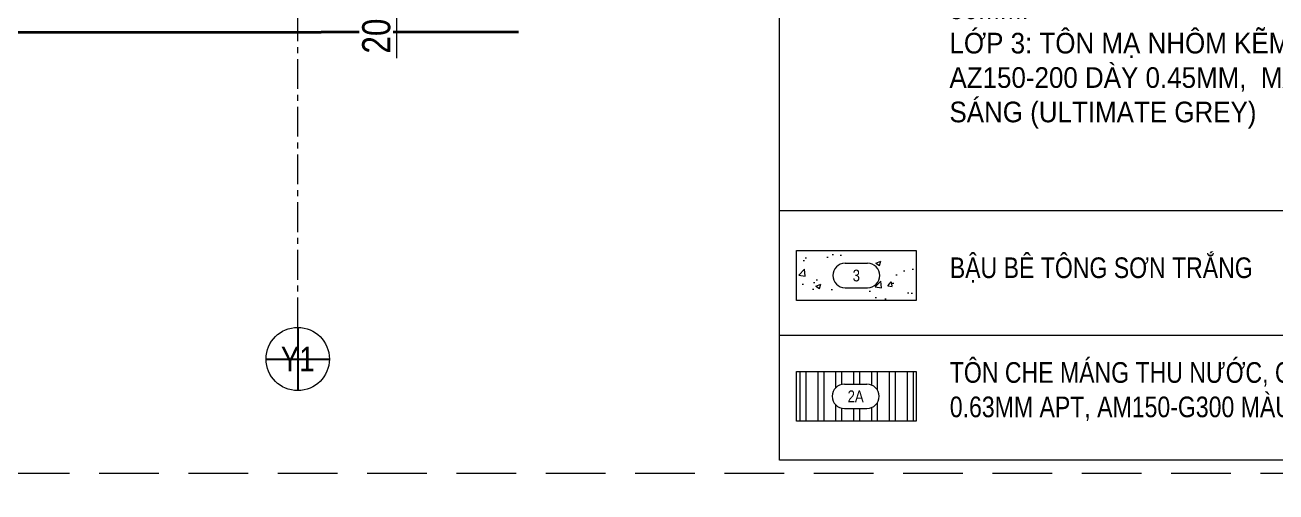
# Model space of a CAD drawing. Header units: millimetres. Extents: x -547695 to 905972, y -1055718 to 167349.
# Drawn here: x -515709 to -502372, y -976239 to -971264 of the extents above; entities that cross this region are included whole.
import ezdxf
from ezdxf.enums import TextEntityAlignment as Align
from ezdxf.xclip import XClip

# ---------------------------------------------------------------- set-up
doc = ezdxf.new("R2010")
doc.units = ezdxf.units.MM
doc.header["$XCLIPFRAME"] = 0
doc.linetypes.add('CENTER', pattern=[50.800000000000004, 31.75, -6.35, 6.35, -6.35])
doc.linetypes.add('HIDDEN', pattern=[9.524999999999999, 6.35, -3.175])
doc.layers.get('DEFPOINTS').update_dxf_attribs({"color": 1, "lineweight": 25})
for name, color, linetype, lineweight in [('A-DIMS', 8, 'Continuous', 9), ('A-FINE', 255, 'Continuous', 25), ('A-GRID', 250, 'CENTER', 15), ('A-HEVY', 111, 'Continuous', 35), ('A-HIDD', 45, 'HIDDEN', 9), ('A-PATT', 252, 'Continuous', 9), ('A-REV', 7, 'Continuous', 35), ('A-SYMBOLS', 10, 'Continuous', 13), ('NTT-8-THAY', 7, 'Continuous', 18)]:
    doc.layers.add(name, color=color, linetype=linetype, lineweight=lineweight)
doc.styles.add('VTK _ Arial_2.5 mm', font='arial.ttf', dxfattribs={"width": 0.8})
doc.styles.add('VTK_Arial', font='arial.ttf', dxfattribs={"width": 0.8})
doc.styles.add('VTK_Arial_3.5 mm', font='arial.ttf', dxfattribs={"width": 0.8, "height": 3.5})
doc.dimstyles.new('A-2.5-DIM120', dxfattribs={"dimscale": 120, "dimtxt": 2.5, "dimasz": 1, "dimexe": 1, "dimexo": 0, "dimgap": 0.5, "dimtad": 1, "dimdec": 0, "dimzin": 12, "dimdsep": 46, "dimtxsty": 'VTK_Arial', "dimblk": 'ARCHTICK', "dimcen": 0, "dimdle": 1, "dimclrd": 256, "dimclre": 256, "dimclrt": 7, "dimadec": 1, "dimazin": 3, "dimtfac": 1, "dimtdec": 0, "dimtmove": 0, "dimatfit": 2, "dimfxl": 20, "dimtfill": 1, "dimtolj": 1, "dimtzin": 0, "dimlwd": -1, "dimlwe": -1, "dimarcsym": 0})

# ---------------------------------------------------------------- blocks, each defined once
blk = doc.blocks.new('E56U67')
at = {"layer": 'A-GRID', "ltscale": 10}
blk.add_lwpolyline([(-889.925879028975, -5500), (36929.7332893007, -5500)], dxfattribs=at)
blk = doc.blocks.new('A$C2c41236e')
at = {"layer": 'A-PATT', "ltscale": 5, "true_color": 0x2aa800, "extrusion": (0, 0, -1)}
h = blk.add_hatch(color=84, dxfattribs=at)
h.dxf.hatch_style = 1
h.paths.add_polyline_path([(-359499.9999999921, -99.99999999930151), (-360499.9999999921, -99.99999999930151), (-360499.9999999921, 20800.00000000116), (-359499.9999999921, 20800.00000000116)])
at = {"layer": 'A-PATT', "ltscale": 5, "true_color": 0xff1a1a, "extrusion": (0, 0, -1)}
h = blk.add_hatch(color=1, dxfattribs=at)
h.dxf.hatch_style = 1
h.paths.add_polyline_path([(-363499.9999999923, -99.99999999930151), (-364499.9999999923, -99.99999999930151), (-364499.9999999921, 20800.00000000116), (-363499.9999999921, 20800.00000000116)])
at = {"layer": 'A-PATT', "ltscale": 5, "true_color": 0x2aa800, "extrusion": (0, 0, -1)}
h = blk.add_hatch(color=84, dxfattribs=at)
h.dxf.hatch_style = 1
h.paths.add_polyline_path([(-367499.9999999921, -99.9999999993488), (-368499.9999999921, -99.9999999993488), (-368499.9999999921, 20800.00000000112), (-367499.9999999921, 20800.00000000112)])
at = {"layer": 'A-FINE', "ltscale": 5, "extrusion": (0, 0, -1)}
for points in [[(-359499.9999999921, -99.99999999930151), (-360499.9999999921, -99.99999999930151), (-360499.9999999921, 20800.00000000116), (-359499.9999999921, 20800.00000000116)], [(-363499.9999999923, -99.99999999930151), (-364499.9999999923, -99.99999999930151), (-364499.9999999921, 20800.00000000116), (-363499.9999999921, 20800.00000000116)], [(-367499.9999999921, -99.9999999993488), (-368499.9999999921, -99.9999999993488), (-368499.9999999921, 20800.00000000112), (-367499.9999999921, 20800.00000000112)]]:
    blk.add_lwpolyline(points, close=True, dxfattribs=at)
blk = doc.blocks.new('*U333')
blk.add_wipeout([(4.5, -1.7763568394002505e-15), (4.46451615591515, -0.5639995510393714), (4.358624225078841, -1.1191044922418465), (4.183994186497131, -1.6565604870810517), (3.943380060197386, -2.1678915334577207), (3.6405764746872635, -2.645033635316131), (3.280358823396353, -3.080461976679099), (2.868407953869105, -3.46730959249105), (2.4112205774054853, -3.7994756647590684), (1.9160068120428266, -4.071721736097089), (1.3905764746872622, -4.279754323328191), (0.8432159156357593, -4.4202926282791), (0.2825573378819078, -4.491120277927223), (-0.2825573378819094, -4.491120277927223), (-0.8432159156357608, -4.4202926282791), (-1.3905764746872642, -4.279754323328191), (-1.9160068120428249, -4.07172173609709), (-2.411220577405484, -3.799475664759071), (-2.868407953869103, -3.467309592491053), (-3.280358823396352, -3.080461976679099), (-3.6405764746872635, -2.6450336353161292), (-3.943380060197386, -2.167891533457718), (-4.183994186497131, -1.6565604870810517), (-4.358624225078839, -1.1191044922418474), (-4.464516155915151, -0.5639995510393696), (-4.5, 0), (-4.464516155915151, 0.5639995510393678), (-4.358624225078839, 1.1191044922418456), (-4.183994186497131, 1.6565604870810482), (-3.943380060197386, 2.167891533457718), (-3.6405764746872635, 2.6450336353161283), (-3.2803588233963517, 3.0804619766791), (-2.868407953869104, 3.46730959249105), (-2.4112205774054853, 3.7994756647590666), (-1.9160068120428277, 4.071721736097086), (-1.3905764746872633, 4.279754323328191), (-0.8432159156357607, 4.420292628279098), (-0.2825573378819103, 4.491120277927221), (0.28255733788190984, 4.491120277927221), (0.8432159156357604, 4.420292628279098), (1.3905764746872633, 4.27975432332819), (1.9160068120428266, 4.071721736097087), (2.4112205774054845, 3.7994756647590666), (2.868407953869104, 3.46730959249105), (3.280358823396352, 3.0804619766790964), (3.6405764746872635, 2.6450336353161283), (3.943380060197386, 2.167891533457718), (4.183994186497131, 1.65656048708105), (4.358624225078839, 1.1191044922418456), (4.464516155915151, 0.5639995510393696)])
blk.add_circle((0, 0), 4.5)
at = {"layer": 'DEFPOINTS', "color": 250}
for p, q in [((2.755455298081545e-16, 4.5), (-8.266365894244633e-16, -4.5)), ((-4.5, 5.51091059616309e-16), (4.5, -1.102182119232618e-15))]:
    blk.add_line(p, q, dxfattribs=at)
at = {"color": 7, "style": 'VTK_Arial_3.5 mm', "width": 0.8}
blk.add_attdef('X12', text='', height=3.5, dxfattribs=at).set_placement((0, 0), align=Align.MIDDLE_CENTER)
blk = doc.blocks.new('RE6UY')
at = {"layer": 'A-GRID', "ltscale": 10}
blk.add_lwpolyline([(0, -1731.266884958604), (0, 10949.43363770482)], dxfattribs=at)
at = {"layer": 'A-SYMBOLS', "xscale": 74.91082045184334, "yscale": 74.91082045184334, "zscale": 74.91082045184334}
blk.add_blockref('*U333', (0, -2068.365576991928), dxfattribs=at).add_auto_attribs({'X12': 'Y1'})
blk = doc.blocks.new('_ARCHTICK')
at = {"color": 0, "linetype": 'ByBlock', "const_width": 0.15}
blk.add_lwpolyline([(-0.5, -0.5), (0.5, 0.5)], dxfattribs=at)
blk = doc.blocks.new('*D439')
at = {"layer": 'A-DIMS', "transparency": 16777216}
for p, q in [((-511749.7487719124, -970521.6864575857), (-511749.7487719124, -970841.6864575857)), ((-512491.7049723477, -970641.6864575857), (-511629.7487719124, -970641.6864575857)), ((-512491.7049723477, -970841.6864575857), (-511629.7487719124, -970841.6864575857)), ((-511749.7487719124, -970841.6864575857), (-511749.7487719124, -971615.2198818695))]:
    blk.add_line(p, q, dxfattribs=at)
at = {"layer": 'DEFPOINTS', "color": 0, "transparency": 16777216}
for p in [(-512491.7049723477, -970641.6864575857), (-512491.7049723477, -970841.6864575857), (-511749.7487719124, -970841.6864575857)]:
    blk.add_point(p, dxfattribs=at)
at = {"layer": 'A-DIMS', "transparency": 16777216, "xscale": 120, "yscale": 120, "zscale": 120}
for p, rotation in [((-511749.7487719124, -970641.6864575857), 90), ((-511749.7487719124, -970841.6864575857), 270)]:
    blk.add_blockref('_ARCHTICK', p, dxfattribs=dict(at, rotation=rotation))
at = {"layer": 'A-DIMS', "color": 7, "transparency": 16777216, "insert": (-511962.9206682289, -971288.4531697276), "char_height": 300, "attachment_point": 5, "rotation": 90, "style": 'VTK_Arial', "bg_fill": 3, "box_fill_scale": 1.1, "bg_fill_color": 257, "bg_fill_transparency": 0}
blk.add_mtext('\\A1;200', dxfattribs=at)
blk = doc.blocks.new('*U73')
blk.add_wipeout([(2.4019237886467857, 2.5980762113532485), (3.7009618943233953, 2.249999999999938), (4.651923788646703, 1.2990381056766047), (4.999999999999998, -1.4210854715202004e-14), (4.651923788646726, -1.2990381056766314), (3.7009618943234264, -2.249999999999986), (2.40192378864682, -2.598076211353316), (-2.401923788646694, -2.598076211353316), (-3.7009618943234046, -2.249999999999986), (-4.651923788646701, -1.2990381056766314), (-4.999999999999987, -3.375077994860476e-14), (-4.651923788646671, 1.2990381056766012), (-3.70096189432337, 2.2499999999999396), (-2.401923788646739, 2.5980762113532485)])
for points in [[(-2.401923788646712, 2.598076211353259), (2.401923788646712, 2.598076211353259)], [(-2.401923788646712, -2.598076211353316), (2.401923788646712, -2.598076211353316)]]:
    blk.add_lwpolyline(points)
for centre, start, end in [((-2.401923788646712, -1.262177448353619e-29), 90.00000000000081, 269.9999999999976), ((2.401923788646712, 1.262177448353619e-29), 270.0000000000024, 89.9999999999992)]:
    blk.add_arc(centre, 2.598076211353288, start, end)
at = {"color": 7, "style": 'VTK _ Arial_2.5 mm', "width": 0.8, "flags": 8}
blk.add_attdef('SYMBOL', text='', height=2.5, dxfattribs=at).set_placement((-4.263256414560601e-14, 0), align=Align.MIDDLE_CENTER)

msp = doc.modelspace()

# ---------------------------------------------------------------- hatches: boundary and pattern name
at = {"layer": 'A-PATT', "transparency": 33554620}
h = msp.add_hatch(dxfattribs=at)
h.set_pattern_fill('AR-CONC', color=256, scale=3)
h.set_pattern_definition([(50, (-435343.0289337779, -1065422.683330597), (546.5540069880119, -47.81725661670922), [57.15000000000001, -628.6500000000001]), (355, (-435343.0289337779, -1065422.683330597), (-105.730264274908, 573.1705357171054), [45.72, -502.92175251]), (100.4514447, (-435297.4829127779, -1065426.668091097), (440.8237412710602, 525.3532557365852), [48.5700264, -534.2707338]), (46.1842, (-435343.0289337779, -1065270.283330597), (813.2371226763897, -126.1269837981814), [85.725, -942.9749999999999]), (96.63555761, (-435275.2592337779, -1065280.793830597), (712.212402154509, 742.2783737931645), [72.85506942, -801.4068244800001]), (351.1841511700001, (-435343.0289337779, -1065270.283330597), (712.212402194931, 742.2783737565981), [68.57990121, -754.37919576]), (21, (-435266.8289337779, -1065308.383330597), (454.8431738073973, -306.7955945612629), [57.15000000000001, -628.6500000000001]), (326.0000000000001, (-435266.8289337779, -1065308.383330597), (185.4060850429414, 552.5638983669576), [45.72, -502.92]), (71.451445, (-435228.9253359779, -1065333.949630297), (640.2492578361487, 245.768306657716), [48.5700264, -534.2698128000001]), (37.50000000000001, (-435343.0289337779, -1065422.683330597), (9.26580975177545, 253.6651166194593), [0, -496.824, 0, -510.54, 0, -504.825]), (7.499999999999999, (-435343.0289337779, -1065422.683330597), (200.4589875309171, 300.5417244543584), [0, -291.084, 0, -485.394, 0, -192.405]), (327.5, (-435512.9549337779, -1065422.683330597), (406.7717855006143, -17.18623197802014), [0, -190.5, 0, -594.36, 0, -788.67]), (317.5, (-435589.1549337779, -1065422.683330597), (444.3875441580541, 76.27947309999922), [0, -247.65, 0, -394.716, 0, -560.0699999999999])])
h.paths.add_polyline_path([(-507482.9301740811, -973667.5609963295), (-506209.7496075406, -973667.5609963295), (-506209.7496075406, -974197.6975769942), (-507482.9301740811, -974197.6975769942)])
h = msp.add_hatch(dxfattribs=at)
h.set_pattern_fill('ANSI32', color=256, scale=20, angle=45)
h.set_pattern_definition([(90, (2163556.116846625, 521135.5376745034), (-190.5, 1.166476076187854e-14), []), (90, (2163619.616874053, 521199.0377019315), (-190.5, 1.166476076187854e-14), [])])
h.paths.add_polyline_path([(-506209.7496075404, -975484.7105585526), (-506209.7496075404, -974954.5739778882), (-507482.9301740811, -974954.5739778882), (-507482.9301740811, -975484.7105585526)])

# ---------------------------------------------------------------- linework, layer by layer
at = {"layer": 'A-HIDD', "ltscale": 100}
msp.add_lwpolyline([(-535872.9958752262, -976038.0160114386), (-494351.5972361076, -976038.0160114386)], dxfattribs=at)
at = {"layer": 'NTT-8-THAY'}
for p, q in [((-507666.6429125789, -975901.7248677689), (-507666.6429125789, -961854.9006725525)), ((-494501.4188770112, -973244.0676397876), (-507666.6429125789, -973244.0676397876)), ((-494501.4188770112, -974572.8962537782), (-507666.6429125789, -974572.8962537782)), ((-494501.4188770112, -975901.7248677689), (-507666.6429125789, -975901.7248677689))]:
    msp.add_line(p, q, dxfattribs=at)
for points in [[(-507482.9301740811, -973667.5609963295), (-506209.7496075406, -973667.5609963295), (-506209.7496075406, -974197.6975769942), (-507482.9301740811, -974197.6975769942)], [(-507482.9301740811, -974954.5739778882), (-506209.7496075404, -974954.5739778882), (-506209.7496075404, -975484.7105585526), (-507482.9301740811, -975484.7105585526)]]:
    msp.add_lwpolyline(points, close=True, dxfattribs=at)

# ---------------------------------------------------------------- block references
at = {"layer": 'A-FINE'}
ref = msp.add_blockref('A$C2c41236e', (-873794.2049717929, -984874.6234373722), dxfattribs=at)
XClip(ref).set_block_clipping_path([(345192.5000037338, -99.99999999930151), (370802.4999987449, 5566.42908085871)])
at = {"layer": 'A-HEVY'}
ref = msp.add_blockref('E56U67', (-533564.0898431868, -965841.6864575857), dxfattribs=at)
XClip(ref).set_block_clipping_path([(-2308.906032041181, -6912.084106574766), (23066.477364637074, 4136.607425938128)])

# ---------------------------------------------------------------- texts
at = {"layer": 'A-REV', "char_height": 220, "attachment_point": 1, "style": 'VTK_Arial', "bg_fill": 2}
for s, insert, width in [('\\pxql;TÔN MẶT ĐỨNG  MÀU ĐỎ  \\P{\\W0.75;LỚP 1: \\W0.9;TÔN NGOÀI M\\fArial|b0|i0|c163|p34;Ạ\\fArial|b0|i0|c0|p34; M\\fArial|b0|i0|c163|p34;Ầ\\fArial|b0|i0|c0|p34;U NHÔM K\\fArial|b0|i0|c163|p34;Ẽ\\fArial|b0|i0|c0|p34;M AZ150-200 DÀY 0.63MM ,\\W0.75;MÀU  ĐỎ (}HOMESTEAD{\\W0.75;). \\P\\W0.9;L\\fArial|b0|i0|c163|p34;Ớ\\fArial|b0|i0|c0|p34;P 2: BÔNG KHOÁNG ROCKWOOL T\\fArial|b0|i0|c163|p34;Ỷ\\fArial|b0|i0|c0|p34; TR\\fArial|b0|i0|c163|p34;Ọ\\fArial|b0|i0|c0|p34;NG 40 KG/M3, Đ\\fArial|b0|i0|c163|p34;Ộ\\fArial|b0|i0|c0|p34; DÀY ROCKWOOL 50MM. \\PL\\fArial|b0|i0|c163|p34;Ớ\\fArial|b0|i0|c0|p34;P 3: TÔN M\\fArial|b0|i0|c163|p34;Ạ\\fArial|b0|i0|c0|p34; NHÔM K\\fArial|b0|i0|c163|p34;Ẽ\\fArial|b0|i0|c0|p34;M AZ150-200 DÀY 0.45MM,  MÀU GHI SÁNG (ULTIMATE GREY) \\H1.472x; }', (-505853.3844692498, -968412.8137501085), 4516.512795343879), ('TÔN CHE MÁNG THU NƯỚC, CANOPY. TÔN 5 SÓNG COLORBOND ULTRA ACTIVE DÀY 0.63MM APT, AM150-G300 MÀU OFFWHITE (HOẶC TƯƠNG ĐƯƠNG)', (-505849.7009767533, -974855.7101468631), 11091.38187163573)]:
    msp.add_mtext(s, dxfattribs=dict(at, insert=insert, width=width))
at = {"layer": 'A-REV', "insert": (-505849.7009767533, -973739.8835380395), "char_height": 220, "width": 3281.213744004257, "attachment_point": 1, "style": 'VTK_Arial'}
msp.add_mtext('BẬU BÊ TÔNG SƠN TRẮNG', dxfattribs=at)

# ---------------------------------------------------------------- next in the draw order: block references
at = {"layer": 'A-HEVY'}
msp.add_blockref('RE6UY', (-512801.7049680592, -972753.7705641604), dxfattribs=at)
at = {"layer": 'A-SYMBOLS', "xscale": 50, "yscale": 50, "zscale": 50}
for p, values in [((-506846.3398908108, -973932.6292866619), {'SYMBOL': '3'}), ((-506853.4293440079, -975219.6422682204), {'SYMBOL': '2A'})]:
    msp.add_blockref('*U73', p, dxfattribs=at).add_auto_attribs(values)

# ---------------------------------------------------------------- next in the draw order: linework, layer by layer
at = {"layer": 'A-HEVY'}
msp.add_line((-510447.4341194537, -971341.6864575857), (-512551.7049680592, -971341.6864575857), dxfattribs=at)
msp.add_lwpolyline([(-527551.7049680592, -971341.6864575857), (-512551.7049680592, -971341.6864575857)], dxfattribs=at)

# ---------------------------------------------------------------- next in the draw order: dimensions: what is measured, and where the dimension line sits
at = {"layer": 'A-DIMS'}
dim = msp.add_linear_dim(base=(-511749.7487719124, -970841.6864575857), p1=(-512491.7049723477, -970641.6864575857), p2=(-512491.7049723477, -970841.6864575857), angle=90, dimstyle='A-2.5-DIM120', override={"dimpost": '\\X'}, dxfattribs=at)
dim.commit()
dim.dimension.update_dxf_attribs({"geometry": '*D439', "text_midpoint": (-511962.9206682289, -971288.4531697276)})

doc.saveas('drawing.dxf')
